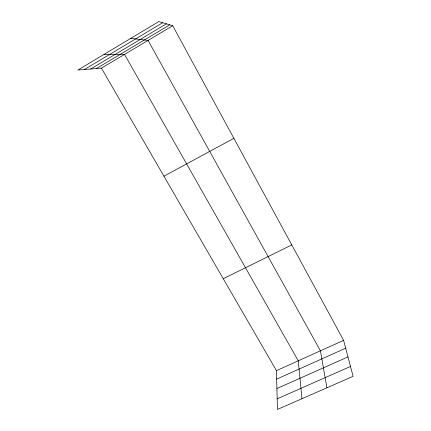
<?xml version="1.0" encoding="UTF-8"?>
<svg xmlns="http://www.w3.org/2000/svg" width="431" height="431" viewBox="0 0 431 431"><rect width="100%" height="100%" fill="white"/><g stroke="black" fill="none" stroke-linecap="round" stroke-linejoin="round"><path stroke-width="0.65" d="M84.422 69.51L162.697 22.719M90.677 69.003L166.393 23.834M96.35 68.551L169.744 24.853M101.42 68.141L172.729 25.752L343.615 340.345L353.086 376.344L277.429 409.45L276.449 370.66L101.42 68.141L77.914 70.027L158.845 21.55L172.729 25.752M163.931 176.187L233.877 138.329M223.253 278.712L291.782 244.927M276.449 370.66L343.615 340.345M276.664 379.129L345.678 348.183M276.901 388.541L347.973 356.911M277.165 398.837L350.489 366.469M104.086 54.354L124.537 54.403L298.268 360.812L301.959 398.718M130.776 38.364L148.059 40.417L320.427 350.812L326.913 387.798"/></g></svg>
